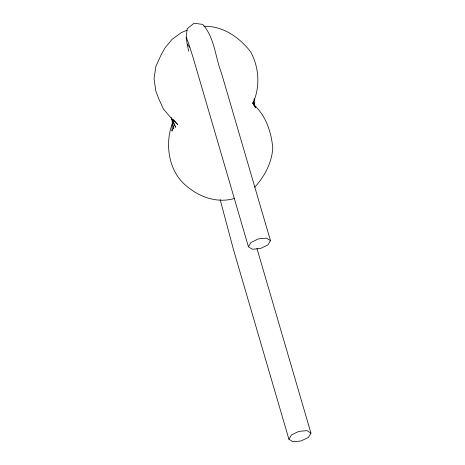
<?xml version="1.0" encoding="UTF-8"?>
<svg xmlns="http://www.w3.org/2000/svg" width="465" height="465" viewBox="0 0 465 465"><rect width="100%" height="100%" fill="white"/><g stroke="black" fill="none" stroke-linecap="round" stroke-linejoin="round"><path stroke-width="0.7" d="M254.175 98.615L254.03 105.59L253.634 102.782M172.294 121.871L172.021 131.107L172.335 128.985M252.919 102.224L252.71 103.637C260.412 87.461 259.232 67.466 250.658 51.882C239.591 37.427 222.793 25.72 203.914 26.296M172.265 123.824C164.901 143.534 168.359 169.423 184.326 184.134C197.765 196.503 216.382 203.769 234.534 198.462M248.426 246.741L250.937 242.445L258.43 238.876L266.521 238.127L270.461 240.638L267.95 244.933L260.458 248.502L252.367 249.252L248.426 246.741L193.039 57.358L188.267 42.402L186.163 37.613L187.168 28.72L194.039 23.25L202.752 24.407C214.754 37.787 215.19 57.195 221.532 73.307L270.461 240.638M288.916 439.239L291.427 434.944L298.919 431.375L307.005 430.625L310.951 433.136L308.44 437.431L300.942 441L292.857 441.75L288.916 439.239L233.488 249.659L220.166 199.63M254.733 187.203C264.591 176.415 271.932 162.68 272.763 147.899C271.339 132.49 266.259 116.599 254.808 105.695M187.168 30.173L181.42 32.533L172.085 39.339L164.901 48.052L161.093 54.882L155.874 66.408L154.049 78.649L155.752 90.768L158.519 98.26L163.511 109.188L171.498 118.447L177.63 124.44L173.381 119.511M254.82 106.816L255.762 107.909L253.989 104.172M187.006 38.705L186.163 37.613L187.209 44.158L189.848 47.215M171.149 117.529L175.671 127.3L171.527 118.232L173.759 128.857L173.364 126.05M253.995 104.439L254.884 106.386L253.844 101.428M256.942 248.426L310.951 433.136M187.209 44.158L188.703 51.231"/></g></svg>
